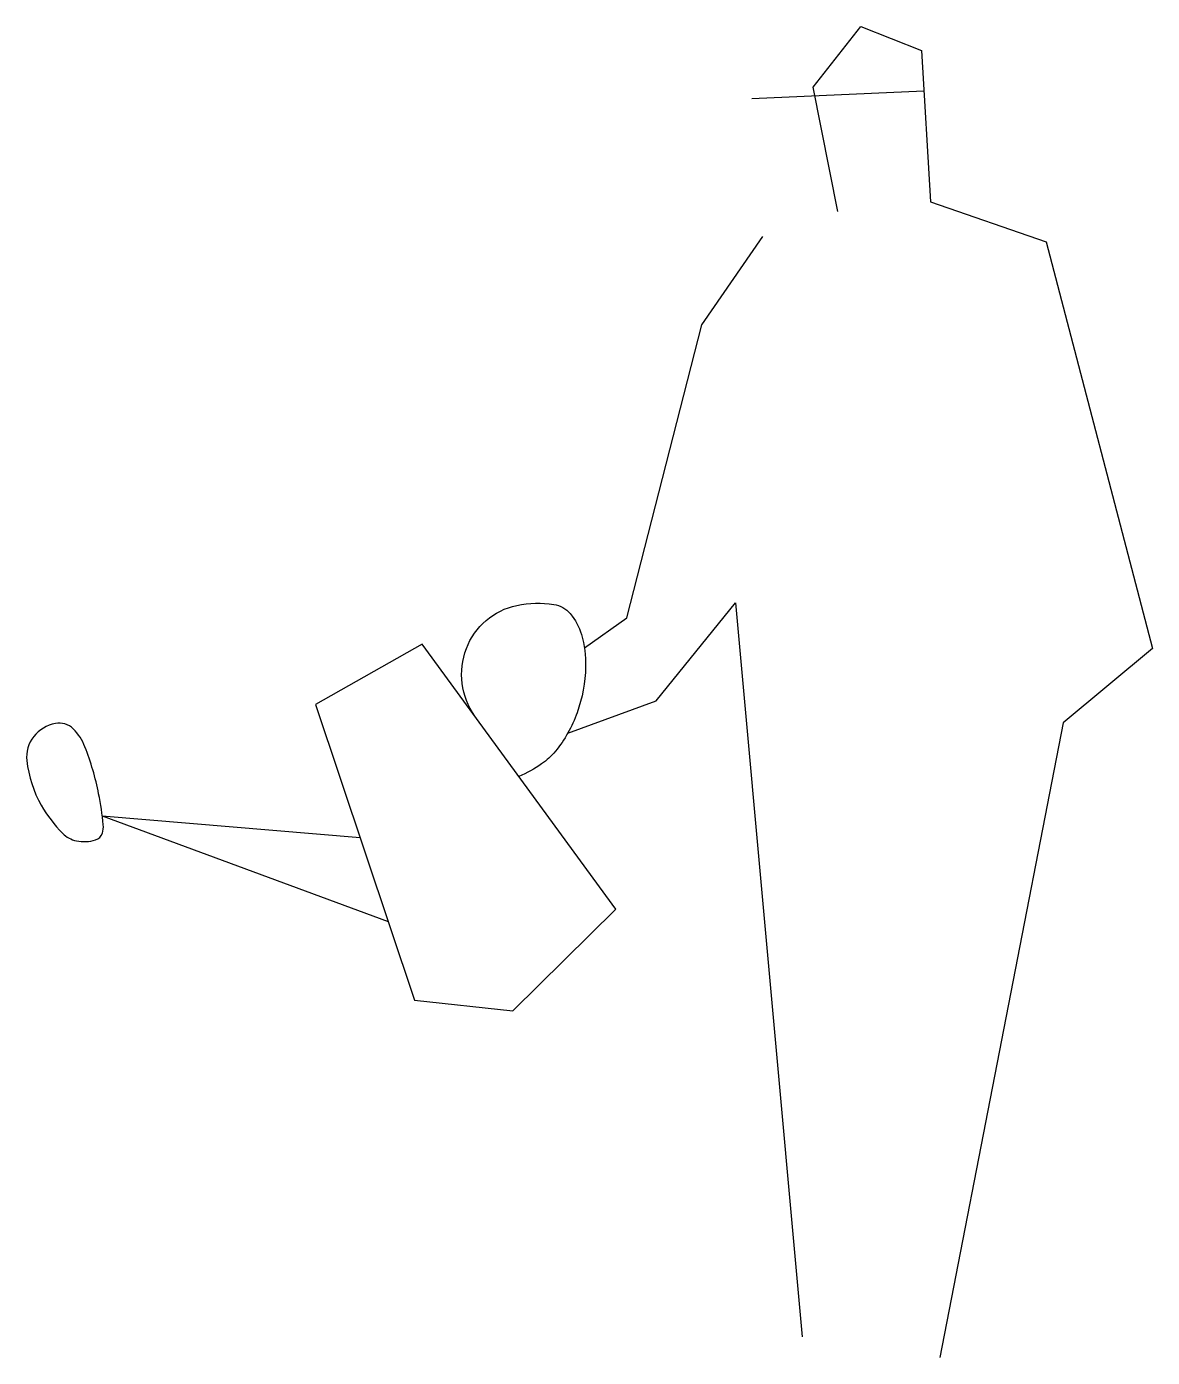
# Model space of a CAD drawing. Extents: x -0.97 to 0.55, y -0.01 to 1.79.
import ezdxf

# ---------------------------------------------------------------- set-up
doc = ezdxf.new("R2010")
doc.units = 0
doc.header["$LTSCALE"] = 10
doc.header["$MEASUREMENT"] = 0
doc.layers.get('0').update_dxf_attribs({"linetype": 'CONTINUOUS'})

msp = doc.modelspace()

# ---------------------------------------------------------------- linework, layer by layer
for points in [[(0.1241, 1.5371), (0.0909, 1.705), (0.1551, 1.7867), (0.2369, 1.7543), (0.2494, 1.55), (0.4054, 1.496), (0.5488, 0.9471), (0.4283, 0.8469), (0.2617, -0.01)], [(0.008, 1.6896), (0.2402, 1.7)], [(-0.2182, 0.9481), (-0.1607, 0.9884), (-0.0598, 1.384), (0.0229, 1.5035)], [(-0.2407, 0.8326), (-0.1211, 0.8766), (-0.0141, 1.0088), (0.0759, 0.0177)], [(-0.8693, 0.7211), (-0.483, 0.5784)], [(-0.8693, 0.7211), (-0.5211, 0.6921)]]:
    msp.add_lwpolyline(points)
msp.add_lwpolyline([(-0.3661, 0.8555, -0.248524), (-0.3776, 0.947, -0.256608), (-0.3094, 1.0052, -0.08921), (-0.2593, 1.0065, -0.181799), (-0.2373, 0.9941, -0.104285), (-0.2222, 0.9658, -0.076454), (-0.2165, 0.9226, -0.080635), (-0.228, 0.8604, -0.085273), (-0.2574, 0.8083, -0.071221), (-0.2759, 0.7912, -0.050846), (-0.3067, 0.7743)], format="xyb")
msp.add_lwpolyline([(-0.1758, 0.5952), (-0.4372, 0.9527), (-0.5811, 0.8716), (-0.4475, 0.4723), (-0.3148, 0.4579)], close=True)
msp.add_lwpolyline([(-0.8691, 0.6979, 0.098402), (-0.8679, 0.7089, 0.025339), (-0.8741, 0.751, 0.044906), (-0.8926, 0.8143, 0.103186), (-0.9085, 0.8385, 0.249066), (-0.9325, 0.8459, 0.178119), (-0.9617, 0.8282, 0.198178), (-0.9711, 0.7957, 0.103205), (-0.9516, 0.7355, 0.065036), (-0.9228, 0.6976, 0.14822), (-0.904, 0.6874, 0.123686), (-0.8785, 0.6886, 0.250734)], format="xyb", close=True)

doc.saveas('drawing.dxf')
